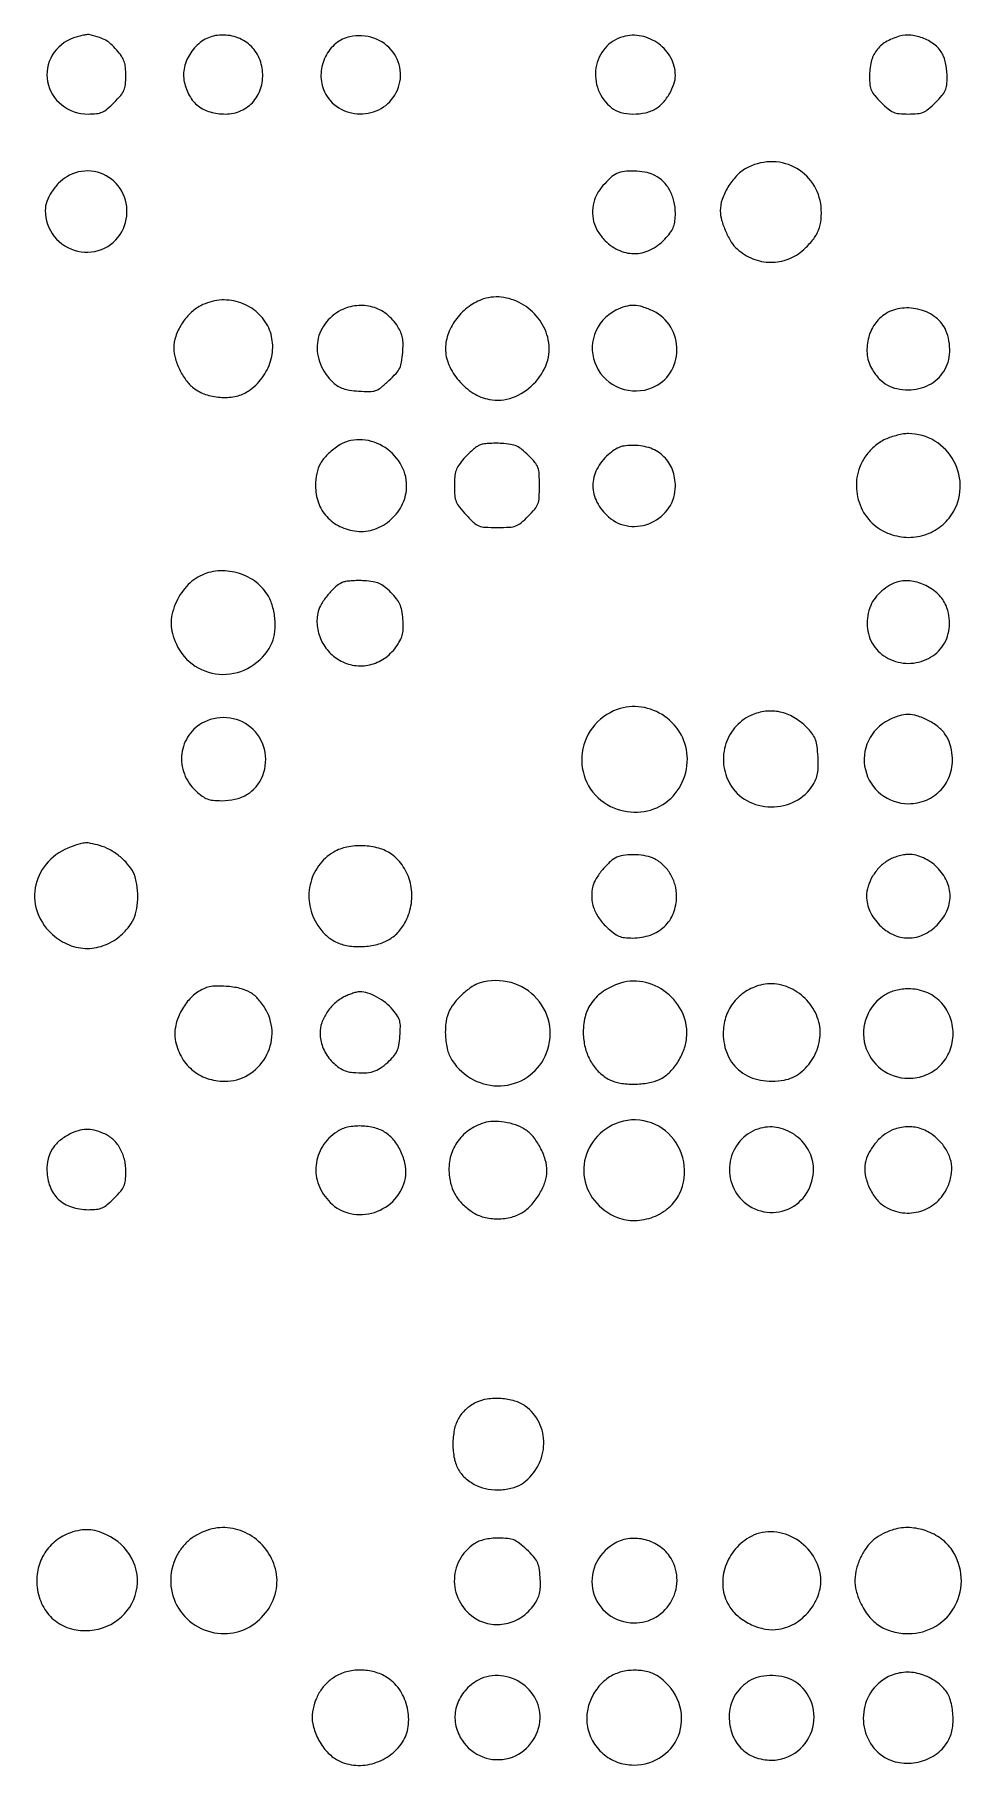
# Model space of a CAD drawing. Extents: x 235 to 2115, y 206 to 2450.
# Drawn here: x 882 to 1193, y 1861 to 2441 of the extents above; entities that cross this region are included whole.
import ezdxf

# ---------------------------------------------------------------- set-up
doc = ezdxf.new("R2010")
doc.units = 0

msp = doc.modelspace()

# ---------------------------------------------------------------- linework, layer by layer
for points in [[(895.5, 2439.485417, 0.173779), (888.370133, 2433.683301, 0.184883), (886.780058, 2424.842499, 0.180948), (891.504961, 2417.0612, 0.16833), (900.340153, 2414, 0.025911), (903.192409, 2414.147909, 0.078364), (905.066628, 2414.646552, 0.072422), (906.776881, 2415.721251, 0.019946), (909.117647, 2417.882353, 0.019935), (911.300639, 2420.246722, 0.074387), (912.368093, 2421.960104, 0.078524), (912.857781, 2423.862471, 0.023808), (913, 2426.847557, 0.023713), (912.866464, 2429.661589, 0.062151), (912.42791, 2431.632198, 0.065607), (911.534768, 2433.372554, 0.028848), (909.938412, 2435.417363, 0.025737), (907.969677, 2437.439587, 0.057064), (906.237819, 2438.711172, 0.051704), (904.157951, 2439.630055, 0.017951), (901, 2440.527199, 0.087533), (900.170278, 2440.582273, 0.019716), (898.765625, 2440.373184, 0.019857), (897.1414, 2439.998181, 0.01809)], [(943, 2440.247811, 0.11259), (938.451697, 2438.356561, 0.089994), (934.735206, 2434.546692, 0.090072), (932.596606, 2429.677272, 0.113071), (932.552448, 2424.761205, 0.072213), (934.310835, 2420.095023, 0.101001), (937.193829, 2416.712743, 0.099084), (941.217432, 2414.6887, 0.06724), (946.315481, 2414, 0.105694), (951.586866, 2415.126893, 0.112807), (955.79535, 2418.298891, 0.10937), (958.295914, 2423.074203, 0.094467), (958.727193, 2428.727979, 0.101332), (957.046228, 2433.900487, 0.105998), (953.485676, 2437.900036, 0.104667), (948.557707, 2440.12215, 0.096516)], [(988.014389, 2439.89266, 0.12262), (983.298132, 2437.60141, 0.102932), (979.840051, 2433.231109, 0.099812), (978.342784, 2427.72022, 0.107916), (979.166163, 2422.22295, 0.148614), (983.513752, 2416.606575, 0.134949), (990.422671, 2414.09473, 0.133473), (997.703609, 2415.456871, 0.144219), (1003.040484, 2420.298549, 0.148679), (1004.958095, 2427.735503, 0.154043), (1002.368507, 2434.862302, 0.147902), (996.042608, 2439.406281, 0.135178)], [(1079.462438, 2439.896458, 0.148587), (1073.474971, 2436.093264, 0.138287), (1070.407666, 2429.493383, 0.133288), (1071.188409, 2422.070347, 0.134419), (1075.614879, 2416.088296, 0.102834), (1078.699154, 2414.554163, 0.060846), (1082.787884, 2413.998473, 0.059285), (1087.029507, 2414.445029, 0.081245), (1090.580035, 2415.885678, 0.077732), (1092.902108, 2417.852459, 0.046653), (1095.005162, 2420.800412, 0.046906), (1096.507008, 2424.052094, 0.084937), (1097, 2426.933248, 0.124529), (1095.522985, 2432.771713, 0.110117), (1091.401642, 2437.519212, 0.108802), (1085.607899, 2440.10502, 0.119035)], [(1171.941601, 2440.02712, 0.060386), (1167.379387, 2438.063802, 0.103462), (1164.313272, 2435.30214, 0.101596), (1162.57671, 2431.50468, 0.056662), (1162, 2426.432013, 0.028814), (1162.155323, 2423.738942, 0.077915), (1162.665909, 2421.899343, 0.069911), (1163.750114, 2420.192275, 0.019992), (1165.882353, 2417.882353, 0.019941), (1168.264804, 2415.682722, 0.075918), (1169.981041, 2414.620787, 0.078536), (1171.905996, 2414.137859, 0.022267), (1175, 2414, 0.022267), (1178.094004, 2414.137859, 0.078536), (1180.018959, 2414.620787, 0.075918), (1181.735196, 2415.682722, 0.019941), (1184.117647, 2417.882353, 0.019992), (1186.249886, 2420.192275, 0.069911), (1187.334091, 2421.899343, 0.077915), (1187.844677, 2423.738942, 0.028814), (1188, 2426.432013, 0.027722), (1187.88892, 2428.433918, 0.021535), (1187.554403, 2430.589989, 0.021988), (1187.065779, 2432.578426, 0.048118), (1186.483073, 2434.032733, 0.10428), (1184.026183, 2437.039716, 0.071855), (1180.228334, 2439.287786, 0.07125), (1175.912472, 2440.384027, 0.098377)], [(893.24086, 2393.005402, 0.062193), (890.483027, 2390.81262, 0.051215), (888.139624, 2387.869737, 0.053241), (886.538778, 2384.668901, 0.089243), (886.003738, 2381.717881, 0.169962), (889.037382, 2373.01371, 0.168998), (896.844293, 2368.076714, 0.172867), (905.892376, 2369.106177, 0.176469), (912.156255, 2375.620337, 0.154223), (913.098707, 2384.119439, 0.159311), (908.961523, 2391.488661, 0.163389), (901.367031, 2394.874232, 0.162139)], [(1078, 2394.296293, 0.085238), (1075.76784, 2393.021066, 0.037969), (1073.316658, 2390.66783, 0.037772), (1071.186232, 2387.89068, 0.065114), (1069.924052, 2385.269875, 0.068516), (1069.251329, 2381.613602, 0.075664), (1069.631288, 2378.039192, 0.073293), (1071.077816, 2374.648747, 0.05902), (1073.533333, 2371.533333, 0.09519), (1078.396966, 2368.237343, 0.114946), (1083.814822, 2367.268841, 0.11236), (1089.196616, 2368.791815, 0.087902), (1093.950015, 2372.595852, 0.028875), (1095.505883, 2374.589018, 0.062314), (1096.404118, 2376.311843, 0.061623), (1096.855871, 2378.215123, 0.027693), (1096.996262, 2380.784796, 0.05815), (1096.524759, 2384.797677, 0.06655), (1095.143068, 2388.402329, 0.070409), (1092.948618, 2391.352626, 0.078519), (1090.093882, 2393.451451, 0.067578), (1087.506544, 2394.373385, 0.034415), (1084.081104, 2394.851025, 0.034427), (1080.637527, 2394.85418, 0.070383)], [(1120.575022, 2395.73355, 0.076593), (1117.403331, 2393.219494, 0.050966), (1114.605824, 2389.50745, 0.051503), (1112.653155, 2385.371133, 0.086527), (1112.021962, 2381.592716, 0.068564), (1112.474697, 2378.470808, 0.033233), (1113.850698, 2374.670239, 0.033205), (1115.701951, 2371.116037, 0.074658), (1117.645368, 2368.788138, 0.086715), (1122.937375, 2365.520716, 0.093011), (1128.894579, 2364.346288, 0.094341), (1134.803465, 2365.415218, 0.092165), (1139.961018, 2368.583747, 0.041606), (1143.040619, 2371.87018, 0.071511), (1144.924391, 2375.107668, 0.073556), (1145.78831, 2378.678921, 0.046608), (1145.77696, 2382.969423, 0.125715), (1142.968234, 2390.762761, 0.127168), (1136.775149, 2396.214173, 0.125908), (1128.663619, 2398.01373, 0.121893)], [(938.052739, 2349.77658, 0.071217), (934.574377, 2347.219444, 0.056988), (931.644052, 2343.601818, 0.058301), (929.669638, 2339.51962, 0.085489), (929.021962, 2335.592716, 0.071339), (929.567919, 2331.969012, 0.046236), (931.160018, 2328.033049, 0.046305), (933.443311, 2324.465537, 0.072664), (936.068075, 2321.951526, 0.081442), (940.20089, 2319.923191, 0.062824), (945.158343, 2319.081174, 0.064195), (950.048075, 2319.500041, 0.096096), (953.976203, 2321.185296, 0.083331), (958.618699, 2325.625735, 0.087901), (961.453082, 2331.261169, 0.09167), (962.109237, 2337.322589, 0.100904), (960.501051, 2342.997967, 0.102704), (956.476068, 2347.955608, 0.098039), (950.746672, 2351.002133, 0.097323), (944.252078, 2351.648674, 0.099559)], [(985.019933, 2348.248446, 0.119884), (979.605203, 2343.648582, 0.130945), (977.130255, 2337.220929, 0.126052), (978.142621, 2330.221503, 0.106641), (982.418682, 2324.062819, 0.051031), (983.993585, 2322.866954, 0.055774), (985.733207, 2322.05638, 0.044368), (987.922868, 2321.52998, 0.018762), (990.930054, 2321.198678, 0.015529), (994.644595, 2321.045728, 0.086401), (996.606512, 2321.366926, 0.087872), (998.329318, 2322.330469, 0.016351), (1001.070737, 2324.724903, 0.019684), (1003.457555, 2327.133792, 0.070478), (1004.679495, 2328.917176, 0.073745), (1005.329483, 2330.927165, 0.022883), (1005.710048, 2334.089043, 0.019874), (1005.807328, 2336.92544, 0.045549), (1005.601504, 2339.051818, 0.05372), (1005.045764, 2340.881581, 0.039646), (1004.064808, 2342.75914, 0.085942), (1000.336324, 2346.90728, 0.096937), (995.574221, 2349.34964, 0.09784), (990.279315, 2349.803811, 0.089258)], [(1032.791359, 2352.055347, 0.08131), (1027.892509, 2349.568224, 0.070832), (1023.772775, 2345.545571, 0.072096), (1020.999308, 2340.609877, 0.09044), (1020.021962, 2335.46189, 0.105132), (1021.141999, 2330.000174, 0.07484), (1024.476848, 2324.694721, 0.073706), (1029.28944, 2320.532269, 0.095411), (1034.708214, 2318.394961, 0.135249), (1042.46761, 2319.043763, 0.109938), (1049.512063, 2323.571807, 0.110531), (1053.944541, 2330.636247, 0.137963), (1054.453203, 2338.333679, 0.102905), (1051.558463, 2344.934273, 0.097244), (1046.223879, 2349.989639, 0.100503), (1039.535497, 2352.540196, 0.118426)], [(1077.019933, 2348.248446, 0.195106), (1069.937727, 2340.171084, 0.19762), (1070.533234, 2329.497495, 0.193809), (1078.507363, 2322.187416, 0.190995), (1089.383462, 2322.386861, 0.152481), (1095.273718, 2327.33217, 0.141007), (1097.53245, 2334.912743, 0.138523), (1095.42894, 2342.637117, 0.145716), (1089.624167, 2347.939892, 0.034189), (1086.026327, 2349.387311, 0.072543), (1083.073114, 2349.892144, 0.077915), (1080.235524, 2349.518159, 0.044785)], [(1167.419965, 2347.114322, 0.108184), (1163.733145, 2343.588194, 0.090025), (1161.553721, 2338.608889, 0.089666), (1161.258504, 2333.162897, 0.106108), (1162.955997, 2328.304334, 0.05436), (1165.271027, 2325.297706, 0.074904), (1167.967159, 2323.220347, 0.07433), (1171.17227, 2322.019145, 0.052596), (1175, 2321.615385, 0.117579), (1181.871412, 2323.253903, 0.135697), (1186.840681, 2327.772304, 0.132138), (1188.864346, 2334.305375, 0.108779), (1187.560176, 2341.510222, 0.129633), (1184.289478, 2345.780559, 0.097299), (1178.976223, 2348.448674, 0.094101), (1172.884104, 2348.960024, 0.111378)], [(983.989831, 2302.75, 0.040755), (980.451837, 2299.89453, 0.074083), (978.171447, 2296.970721, 0.078248), (976.918254, 2293.624225, 0.050577), (976.5, 2289.5, 0.084946), (977.471733, 2283.821567, 0.099528), (980.264571, 2279.13452, 0.098773), (984.671771, 2275.866055, 0.082428), (990.287849, 2274.271023, 0.113522), (996.363884, 2274.965696, 0.100104), (1001.844846, 2278.247085, 0.099245), (1005.654878, 2283.429435, 0.109463), (1007, 2289.5, 0.1396), (1004.841908, 2297.078911, 0.12401), (998.93817, 2302.794655, 0.128102), (991.193634, 2304.918378, 0.153798)], [(1031.445327, 2303.095537, 0.058805), (1030.443136, 2302.515274, 0.01729), (1029.055587, 2301.400355, 0.017104), (1027.569492, 2300.027904, 0.017601), (1026.195327, 2298.569684, 0.026875), (1024.475849, 2296.384974, 0.069323), (1023.560442, 2294.603359, 0.063893), (1023.126722, 2292.554359, 0.020248), (1023, 2289.426481, 0.020899), (1023.136896, 2286.152786, 0.075306), (1023.619714, 2284.126481, 0.072917), (1024.68921, 2282.300382, 0.018813), (1026.928237, 2279.711277, 0.017914), (1029.506704, 2277.138291, 0.09189), (1031.206051, 2276.060427, 0.082693), (1033.258803, 2275.607916, 0.012991), (1037.41157, 2275.5, 0.013177), (1041.458698, 2275.606677, 0.074438), (1043.568902, 2276.037308, 0.087352), (1045.305381, 2277.041188, 0.021745), (1047.733333, 2279.266667, 0.021685), (1049.953123, 2281.687825, 0.086713), (1050.958763, 2283.4213, 0.074718), (1051.391758, 2285.519275, 0.013593), (1051.5, 2289.5, 0.013508), (1051.392898, 2293.463652, 0.073586), (1050.965583, 2295.561588, 0.086847), (1049.976774, 2297.284179, 0.022763), (1047.821539, 2299.645128, 0.024494), (1045.627242, 2301.634357, 0.067226), (1043.852116, 2302.730504, 0.066187), (1041.833759, 2303.325692, 0.0232), (1038.821539, 2303.652852, 0.016997), (1036.633505, 2303.713703, 0.017308), (1034.459642, 2303.624961, 0.017357), (1032.580594, 2303.417194, 0.065725)], [(1074.547151, 2299.907255, 0.093194), (1070.712414, 2295.010996, 0.120806), (1069.371886, 2289.487979, 0.120472), (1070.73717, 2283.95983, 0.092349), (1074.595852, 2279.049985, 0.149606), (1081.405955, 2275.979943, 0.139812), (1088.971947, 2277.133539, 0.139197), (1094.814583, 2282.112391, 0.147927), (1096.996262, 2289.29966, 0.088966), (1096.009869, 2294.830746, 0.109802), (1093.178639, 2299.22197, 0.108962), (1088.734056, 2302.022925, 0.08653), (1083.130426, 2303, 0.024003), (1080.324654, 2302.86523, 0.062543), (1078.356496, 2302.423217, 0.065464), (1076.611036, 2301.522079, 0.02831)], [(1167.31614, 2305.056542, 0.040159), (1165.402372, 2303.994927, 0.032248), (1163.528842, 2302.567072, 0.031809), (1161.826284, 2300.885208, 0.035843), (1160.423283, 2299.063437, 0.109148), (1157.797297, 2292.235787, 0.104766), (1158.235075, 2284.828899, 0.105962), (1161.624695, 2278.301205, 0.114124), (1167.31614, 2273.943458, 0.082575), (1173.52581, 2272.28217, 0.090149), (1179.742323, 2272.800443, 0.091818), (1185.289261, 2275.453364, 0.089478), (1189.576717, 2279.936563, 0.13831), (1192.372072, 2288.671295, 0.133176), (1190.253525, 2297.721712, 0.132964), (1183.848844, 2304.47225, 0.137687), (1175, 2306.956076, 0.040829), (1173.360807, 2306.822001, 0.019785), (1171.299116, 2306.398088, 0.019474), (1169.174042, 2305.784031, 0.026493)], [(938.5, 2259.588356, 0.054566), (935.753349, 2257.989158, 0.048865), (933.304052, 2255.779841, 0.046323), (931.217246, 2253.015513, 0.039589), (929.547728, 2249.768471, 0.041954), (928.431208, 2246.305818, 0.063629), (928.112692, 2243.162129, 0.062158), (928.593551, 2239.986251, 0.037993), (929.896331, 2236.421401, 0.142938), (936.18826, 2229.105258, 0.142548), (945.434532, 2226.311977, 0.140359), (954.84471, 2228.903202, 0.13734), (961.551083, 2236.098784, 0.08156), (962.719589, 2239.69103, 0.050753), (962.942902, 2244.125891, 0.049732), (962.258434, 2248.639763, 0.06646), (960.713167, 2252.479618, 0.10011), (956.695061, 2257.108526, 0.086877), (950.99589, 2260.097663, 0.086197), (944.578338, 2260.987356, 0.096301)], [(985.418438, 2257.085591, 0.085808), (983.197806, 2255.63741, 0.032619), (980.650874, 2252.938852, 0.032754), (978.460826, 2249.908487, 0.078765), (977.377675, 2247.368642, 0.088943), (977.04888, 2242.57514, 0.081344), (978.376214, 2237.80265, 0.080806), (981.168081, 2233.676427, 0.085993), (985.071085, 2230.751554, 0.091211), (990.126996, 2229.244857, 0.095455), (995.303189, 2229.673516, 0.093409), (1000.037515, 2232.014634, 0.083246), (1003.819139, 2236, 0.032898), (1005.009993, 2238.045141, 0.061564), (1005.644982, 2239.848556, 0.05395), (1005.867706, 2241.906992, 0.020029), (1005.750867, 2244.821539, 0.023666), (1005.37139, 2247.783003, 0.06227), (1004.741755, 2249.824605, 0.064181), (1003.641188, 2251.612788, 0.02638), (1001.733333, 2253.733333, 0.025639), (999.594165, 2255.663689, 0.06723), (997.833225, 2256.73996, 0.065205), (995.818115, 2257.328422, 0.02303), (992.821539, 2257.652852, 0.017177), (990.631528, 2257.712969, 0.017394), (988.451743, 2257.622039, 0.017469), (986.564967, 2257.410959, 0.065177)], [(1171.5, 2257.297418, 0.067553), (1168.814124, 2256.179576, 0.046483), (1166.131052, 2254.255232, 0.046548), (1163.854526, 2251.872847, 0.068575), (1162.386861, 2249.383462, 0.114766), (1161.21891, 2242.465336, 0.129617), (1163.327821, 2236.081856, 0.131076), (1168.28433, 2231.617077, 0.118699), (1175, 2230, 0.118699), (1181.71567, 2231.617077, 0.131076), (1186.672179, 2236.081856, 0.129617), (1188.78109, 2242.465336, 0.114766), (1187.613139, 2249.383462, 0.102645), (1185.027257, 2253.160381, 0.077487), (1180.898591, 2256.053406, 0.077418), (1176.081234, 2257.554231, 0.102096)], [(1077.5, 2214.54308, 0.144611), (1069.237108, 2208.42797, 0.145889), (1065.658785, 2198.825818, 0.148378), (1067.945379, 2188.954431, 0.150554), (1075.322704, 2182.085828, 0.120238), (1084.292486, 2180.159797, 0.132578), (1092.782822, 2182.706677, 0.13326), (1098.808671, 2189.164803, 0.122057), (1101, 2198.007719, 0.124394), (1098.990541, 2205.959759, 0.11617), (1093.411294, 2212.240311, 0.116461), (1085.628144, 2215.360581, 0.125475)], [(939.163886, 2210.310621, 0.126638), (934.127159, 2205.983533, 0.123423), (931.744814, 2199.720873, 0.120479), (932.573851, 2192.953945, 0.11706), (936.432458, 2187.25, 0.026628), (938.538358, 2185.512885, 0.069713), (940.257551, 2184.579737, 0.066743), (942.211014, 2184.133061, 0.02288), (945.117281, 2184, 0.054948), (949.507407, 2184.483914, 0.072601), (953.262217, 2185.916635, 0.077994), (956.249944, 2188.260126, 0.076881), (958.393538, 2191.416892, 0.15275), (959.619614, 2200.12301, 0.159062), (955.628537, 2207.813009, 0.158817), (947.863512, 2211.675507, 0.152261)], [(1123.000513, 2212.876547, 0.11128), (1117.406115, 2209.040334, 0.107214), (1113.905929, 2203.127044, 0.105719), (1113.142189, 2196.2239, 0.105411), (1115.26645, 2189.604101, 0.137926), (1120.959678, 2184.015632, 0.122843), (1128.996465, 2181.898925, 0.122076), (1137.125293, 2183.801228, 0.135205), (1143.06343, 2189.24086, 0.04189), (1144.064075, 2191.178636, 0.054121), (1144.626204, 2193.098713, 0.042574), (1144.84015, 2195.428567, 0.015667), (1144.758002, 2198.732652, 0.016272), (1144.450589, 2202.188145, 0.054752), (1143.932362, 2204.394817, 0.068515), (1143.017862, 2206.164878, 0.036636), (1141.453712, 2208.071929, 0.060583), (1137.227303, 2211.557347, 0.078631), (1132.632194, 2213.563552, 0.082745), (1127.831559, 2213.994837, 0.076126)], [(1168.423711, 2210.980654, 0.169149), (1161.617888, 2204.046095, 0.169533), (1160.60009, 2194.39134, 0.16934), (1165.812745, 2186.192933, 0.168817), (1175, 2183, 0.09934), (1181.090514, 2184.222126, 0.10896), (1186.011119, 2187.684167, 0.108723), (1189.026351, 2192.901715, 0.09854), (1189.716784, 2199.09791, 0.054825), (1188.94681, 2202.995983, 0.076141), (1187.379923, 2206.186203, 0.074821), (1184.905687, 2208.80042, 0.05092), (1181.434276, 2210.985467, 0.037453), (1177.881082, 2212.425976, 0.077822), (1174.933767, 2212.886388, 0.077719), (1171.984277, 2212.42402, 0.037272)], [(894.624765, 2168.530892, 0.118726), (887.019902, 2163.561964, 0.132014), (882.876589, 2155.853334, 0.13452), (883.194048, 2147.220183, 0.125402), (887.850659, 2139.68759, 0.084682), (893.250072, 2136.004394, 0.096467), (899.325313, 2134.534762, 0.097652), (905.448847, 2135.458239, 0.089019), (910.990448, 2138.645416, 0.046903), (913.755947, 2141.454655, 0.065333), (915.607966, 2144.452897, 0.063737), (916.65304, 2147.885355, 0.042087), (917, 2152, 0.024859), (916.892543, 2154.159969, 0.020788), (916.569926, 2156.433067, 0.021292), (916.098968, 2158.489487, 0.052432), (915.535917, 2159.930544, 0.061508), (913.586256, 2162.779674, 0.043678), (910.778464, 2165.451141, 0.043359), (907.519484, 2167.617012, 0.057312), (904.218945, 2168.955994, 0.013131), (901.206022, 2169.708139, 0.065759), (899.476646, 2169.859062, 0.063099), (897.735704, 2169.559663, 0.011518)], [(982.575022, 2166.790536, 0.105961), (977.493115, 2162.15597, 0.102261), (974.676463, 2155.788215, 0.100646), (974.591687, 2148.739543, 0.099328), (977.261608, 2142.180871, 0.064149), (980.193507, 2138.788564, 0.077841), (983.718004, 2136.506627, 0.073384), (987.942447, 2135.32516, 0.049643), (992.949386, 2135.189958, 0.051848), (997.746762, 2136.042192, 0.074586), (1001.66454, 2137.830967, 0.078238), (1004.752358, 2140.613079, 0.063831), (1007.094566, 2144.401069, 0.082736), (1008.674405, 2150.311277, 0.082951), (1008.250434, 2156.408846, 0.085247), (1005.896519, 2161.899268, 0.094507), (1001.909071, 2166.064747, 0.0874), (997.696468, 2168.070743, 0.0582), (992.399479, 2168.891856, 0.057927), (987.023765, 2168.470604, 0.083778)], [(1077.418438, 2165.031147, 0.090199), (1075.214348, 2163.635973, 0.03314), (1072.665754, 2160.956142, 0.033359), (1070.468984, 2157.926396, 0.078851), (1069.377675, 2155.368642, 0.069501), (1068.986758, 2151.73344, 0.072816), (1069.620542, 2148.190829, 0.069255), (1071.286146, 2144.834889, 0.054576), (1073.927141, 2141.75, 0.020609), (1076.288751, 2139.709796, 0.067144), (1078.060827, 2138.65427, 0.073288), (1079.963455, 2138.154626, 0.027826), (1082.711277, 2138.003738, 0.082836), (1088.64202, 2138.997849, 0.10751), (1093.341063, 2141.850288, 0.11087), (1096.333763, 2146.318125, 0.092601), (1097.384615, 2151.94353, 0.064759), (1096.879625, 2155.826198, 0.068647), (1095.399731, 2159.368349, 0.069786), (1093.042803, 2162.330033, 0.070622), (1089.970822, 2164.515089, 0.070226), (1087.260297, 2165.464849, 0.038949), (1083.774158, 2165.881486, 0.038884), (1080.249857, 2165.752297, 0.067614)], [(1168.24086, 2164.005402, 0.063194), (1165.366701, 2161.710759, 0.057204), (1163.045093, 2158.697978, 0.058855), (1161.523307, 2155.332752, 0.07693), (1161.007476, 2152, 0.11014), (1162.13305, 2146.952239, 0.086869), (1165.358232, 2142.358232, 0.086869), (1169.952239, 2139.13305, 0.11014), (1175, 2138.007476, 0.11014), (1180.047761, 2139.13305, 0.086869), (1184.641768, 2142.358232, 0.086869), (1187.86695, 2146.952239, 0.11014), (1188.992524, 2152, 0.11014), (1187.86695, 2157.047761, 0.086869), (1184.641768, 2161.641768, 0.086869), (1180.047761, 2164.86695, 0.11014), (1175, 2165.992524, 0.045291), (1173.423437, 2165.849422, 0.026229), (1171.570753, 2165.408807, 0.026046), (1169.743955, 2164.766677, 0.039378)], [(937, 2119.836159, 0.075527), (933.676165, 2116.801813, 0.059099), (931.069601, 2112.663327, 0.060602), (929.562269, 2108.159367, 0.092579), (929.491342, 2104.051246, 0.083382), (931.460533, 2098.371718, 0.092283), (935.1302, 2093.872289, 0.092373), (940.169837, 2090.997777, 0.083728), (946.086515, 2090, 0.134626), (953.917167, 2092.147342, 0.128139), (959.731838, 2098.017828, 0.127999), (961.946402, 2105.984882, 0.134185), (959.932317, 2113.863845, 0.048565), (957.430875, 2117.411801, 0.081418), (954.6406, 2119.748538, 0.077751), (951.156163, 2121.138249, 0.040739), (946.524231, 2121.804587, 0.016204), (943.201301, 2121.901107, 0.050152), (940.971306, 2121.669278, 0.061576), (939.091123, 2121.031976, 0.034847)], [(1031.604322, 2122.96157, 0.073291), (1028.931092, 2121.712565, 0.037202), (1025.986552, 2119.437761, 0.036572), (1023.304593, 2116.647102, 0.052799), (1021.410724, 2113.79966, 0.085655), (1020.205873, 2110.045231, 0.047719), (1019.992672, 2105.232829, 0.047787), (1020.694044, 2100.482653, 0.087951), (1022.273797, 2096.92168, 0.124526), (1029.434484, 2090.513118, 0.133129), (1038.599128, 2088.4873, 0.136943), (1047.339174, 2091.377306, 0.134857), (1053.380543, 2098.389507, 0.146933), (1054.910691, 2108.426334, 0.147215), (1050.655223, 2117.636564, 0.144831), (1041.954109, 2123.067351, 0.1412)], [(1077.655189, 2122.586578, 0.067965), (1072.354012, 2119.768414, 0.092936), (1068.633064, 2115.862262, 0.093314), (1066.589544, 2110.886497, 0.069062), (1066.198145, 2104.937434, 0.055826), (1067.04915, 2100.358217, 0.063153), (1068.876716, 2096.281346, 0.065973), (1071.579167, 2092.934766, 0.070737), (1075.002033, 2090.498949, 0.082747), (1078.462175, 2089.382429, 0.039131), (1083.15479, 2089.059099, 0.038969), (1087.932166, 2089.477357, 0.069572), (1091.688109, 2090.656287, 0.080796), (1094.862655, 2092.848246, 0.055838), (1097.659565, 2096.211724, 0.054149), (1099.726789, 2100.241984, 0.06346), (1100.743112, 2104.413256, 0.134051), (1099.442102, 2112.77943, 0.121382), (1094.049784, 2119.693495, 0.121579), (1086.070556, 2123.303569, 0.134757)], [(1124.791359, 2122.042804, 0.07578), (1119.936006, 2119.669902, 0.082968), (1116.179342, 2116.016884, 0.082977), (1113.814588, 2111.341343, 0.075815), (1113, 2106, 0.104863), (1114.541029, 2098.732953, 0.12584), (1118.860278, 2093.261875, 0.120091), (1125.454307, 2090.371492, 0.090123), (1133.407754, 2090.416717, 0.119705), (1138.7693, 2092.835011, 0.092778), (1143.02432, 2097.649673, 0.091148), (1145.303687, 2103.761791, 0.109988), (1145.035153, 2109.869453, 0.097), (1142.09995, 2115.847371, 0.095179), (1137.110219, 2120.323456, 0.098663), (1130.980501, 2122.524319, 0.113314)], [(986.019933, 2118.248446, 0.070189), (982.896855, 2116.085468, 0.060466), (980.310219, 2113.040154, 0.062066), (978.586568, 2109.555741, 0.08431), (978.003738, 2106.102117, 0.093864), (978.874067, 2101.532786, 0.080607), (981.377757, 2097.320376, 0.083806), (984.974895, 2094.25069, 0.116169), (989, 2092.970548, 0.02422), (992.981931, 2092.85826, 0.065217), (995.776056, 2093.281942, 0.075008), (998.13652, 2094.365849, 0.040425), (1000.66875, 2096.335242, 0.026983), (1002.646963, 2098.354933, 0.071528), (1003.749031, 2100.043456, 0.066878), (1004.370916, 2102.04047, 0.021402), (1004.760994, 2105.131439, 0.017252), (1004.9145, 2108.311202, 0.068973), (1004.67394, 2110.24142, 0.080644), (1003.937668, 2111.878444, 0.028986), (1002.403621, 2113.932171, 0.050778), (1000.000232, 2116.261826, 0.042276), (997.030099, 2118.224145, 0.044032), (993.961805, 2119.562614, 0.081229), (991.282119, 2119.998446, 0.062038), (990.366701, 2119.883616, 0.01809), (989.001228, 2119.483742, 0.017879), (987.483056, 2118.917821, 0.018256)], [(1167.24086, 2119.005402, 0.1633), (1161.047597, 2111.645443, 0.162953), (1160.540337, 2102.032326, 0.163558), (1165.920068, 2094.076837, 0.164448), (1175, 2091.007476, 0.094491), (1180.853014, 2092.123554, 0.102495), (1185.695823, 2095.304177, 0.102495), (1188.876446, 2100.146986, 0.094491), (1189.992524, 2106, 0.094491), (1188.876446, 2111.853014, 0.102495), (1185.695823, 2116.695823, 0.102495), (1180.853014, 2119.876446, 0.094491), (1175, 2120.992524, 0.032855), (1172.935654, 2120.85673, 0.029844), (1170.838115, 2120.451065, 0.030771), (1168.88099, 2119.819316, 0.043469)], [(1032.913572, 2076.088032, 0.077839), (1027.702696, 2073.473524, 0.0898), (1023.832519, 2069.492436, 0.090798), (1021.632788, 2064.445843, 0.081617), (1021.25008, 2058.749169, 0.049906), (1022.00341, 2054.945471, 0.064886), (1023.46602, 2051.712417, 0.062535), (1025.757493, 2048.874929, 0.042267), (1028.989831, 2046.25, 0.086717), (1032.843638, 2044.507779, 0.063412), (1037.512422, 2043.921481, 0.063229), (1042.194236, 2044.524141, 0.084874), (1046.086889, 2046.279571, 0.065556), (1049.055193, 2048.903628, 0.047945), (1051.614516, 2052.487543, 0.048891), (1053.385661, 2056.384199, 0.081208), (1053.98355, 2059.934276, 0.074541), (1053.432929, 2063.731111, 0.047822), (1051.743457, 2067.860026, 0.048289), (1049.338354, 2071.527229, 0.085268), (1046.632872, 2073.917881, 0.057429), (1043.481391, 2075.39708, 0.041831), (1039.718785, 2076.319831, 0.042669), (1035.979127, 2076.588038, 0.074132)], [(1074.695983, 2074.686944, 0.13578), (1068.16196, 2067.764409, 0.146659), (1066.363999, 2058.679665, 0.145721), (1069.859187, 2050.060783, 0.133617), (1077.607535, 2044.405782, 0.097342), (1083.469999, 2043.395009, 0.085437), (1089.57476, 2044.593134, 0.086695), (1094.852291, 2047.736696, 0.10477), (1098.343713, 2052.311891, 0.156536), (1099.778019, 2063.072322, 0.160099), (1094.658112, 2072.544377, 0.164133), (1085.036598, 2076.984827, 0.164298)], [(894.071085, 2072.248446, 0.057115), (890.70699, 2070.017118, 0.079611), (888.350622, 2067.287551, 0.080946), (886.9906, 2063.995099, 0.061271), (886.56929, 2060.101857, 0.087121), (887.596065, 2054.716387, 0.112809), (890.372721, 2050.541135, 0.110103), (894.747223, 2047.919293, 0.079986), (900.367647, 2047.006589, 0.026187), (903.202635, 2047.151323, 0.078561), (905.070947, 2047.648676, 0.07233), (906.778931, 2048.722782, 0.019905), (909.117647, 2050.882353, 0.019924), (911.276433, 2053.220403, 0.072242), (912.351274, 2054.929186, 0.078459), (912.84978, 2056.798258, 0.02621), (912.996262, 2059.632353, 0.058582), (912.488318, 2063.924411, 0.072642), (910.998393, 2067.65627, 0.078309), (908.619281, 2070.591203, 0.084585), (905.510222, 2072.560176, 0.037185), (902.346933, 2073.613527, 0.068696), (899.658605, 2073.910256, 0.070356), (897.033719, 2073.465821, 0.040858)], [(983.694934, 2073.1373, 0.105855), (978.834556, 2068.194113, 0.118079), (976.665903, 2061.882484, 0.117408), (977.586764, 2055.245016, 0.103819), (981.410728, 2049.389272, 0.145138), (988.228983, 2045.68977, 0.131803), (996.245574, 2046.116848, 0.1299), (1003.057078, 2050.518177, 0.139221), (1006.584956, 2057.601164, 0.088353), (1006.621589, 2061.584157, 0.059871), (1005.335431, 2065.947433, 0.059487), (1003.037337, 2069.91422, 0.083665), (1000.078512, 2072.726074, 0.085002), (996.388693, 2074.388901, 0.057239), (991.802476, 2075.032614, 0.057855), (987.256769, 2074.620159, 0.094493)], [(1125.5, 2074.297418, 0.135913), (1119.197179, 2070.607394, 0.130018), (1115.55993, 2064.141072, 0.128872), (1115.578854, 2056.675833, 0.132399), (1119.266667, 2050.266667, 0.14741), (1126.606128, 2046.32652, 0.154277), (1134.754655, 2047.19487, 0.152318), (1140.996492, 2052.610221, 0.143213), (1143.244899, 2060.754111, 0.120199), (1141.685368, 2066.752327, 0.106719), (1137.493037, 2071.666944, 0.107078), (1131.659709, 2074.402953, 0.121774)], [(1169.450423, 2073.593404, 0.069514), (1166.484879, 2071.776858, 0.05124), (1163.773053, 2069.035617, 0.051425), (1161.685903, 2065.813899, 0.071785), (1160.578945, 2062.569119, 0.091756), (1160.569467, 2058.693444, 0.061518), (1161.897101, 2054.453207, 0.061239), (1164.227095, 2050.641275, 0.088309), (1167.181971, 2048.03041, 0.106084), (1173.008676, 2045.994631, 0.106798), (1179.142615, 2046.536043, 0.107069), (1184.494004, 2049.558618, 0.107119), (1188.113783, 2054.524321, 0.05816), (1189.345813, 2058.503139, 0.079059), (1189.444519, 2062.254504, 0.08025), (1188.377427, 2065.809097, 0.062006), (1186.171993, 2069.207445, 0.06957), (1182.533771, 2072.478938, 0.084435), (1178.360635, 2074.367558, 0.087172), (1173.907045, 2074.736314, 0.080045)], [(1030.218183, 1982.393616, 0.064045), (1026.740197, 1980.015953, 0.084237), (1024.341523, 1977.02011, 0.078617), (1022.958862, 1973.234165, 0.048349), (1022.5, 1968.5, 0.049388), (1022.978597, 1963.666517, 0.082322), (1024.42223, 1959.850449, 0.087609), (1026.941311, 1956.863985, 0.063147), (1030.621052, 1954.509581, 0.075365), (1034.34435, 1953.38787, 0.05202), (1038.751286, 1953.219317, 0.052966), (1042.980431, 1953.952031, 0.092478), (1046.154632, 1955.531872, 0.111179), (1051.063348, 1961.323178, 0.115432), (1052.930288, 1968.580055, 0.119507), (1051.364918, 1975.716507, 0.125199), (1046.718348, 1981.200554, 0.084877), (1043.18348, 1982.905598, 0.052022), (1038.616791, 1983.718354, 0.051989), (1033.97607, 1983.571173, 0.084236)], [(894.5, 1938.796293, 0.081355), (889.572323, 1936.118463, 0.084794), (885.837745, 1932.040542, 0.08442), (883.657036, 1926.937615, 0.079707), (883.225446, 1921.294959, 0.082989), (884.79637, 1915.099774, 0.10029), (888.246145, 1910.204118, 0.101815), (893.282574, 1907.087719, 0.088021), (899.413485, 1906, 0.163058), (910.421862, 1909.688073, 0.178325), (916.495963, 1919.137179, 0.179402), (914.97145, 1930.223603, 0.16465), (906.54137, 1938.120336, 0.034891), (903.335094, 1939.314824, 0.057761), (900.49293, 1939.807006, 0.0592), (897.66329, 1939.630819, 0.038765)], [(941.036535, 1939.856979, 0.044917), (937.485262, 1938.449037, 0.05267), (934.441576, 1936.487512, 0.053998), (931.935523, 1933.98043, 0.051435), (929.977361, 1930.955623, 0.127385), (928.011469, 1922.09533, 0.13028), (930.622132, 1913.477981, 0.129793), (937.169511, 1907.26263, 0.125972), (946.007719, 1905, 0.118405), (953.58239, 1906.819259, 0.108945), (959.775105, 1911.914301, 0.110073), (963.207637, 1919.092603, 0.123069), (963.068923, 1926.744041, 0.095648), (959.897039, 1933.247985, 0.097678), (954.551303, 1938.047361, 0.100254), (947.90811, 1940.375041, 0.106616)], [(1029.641297, 1935.102114, 0.126104), (1024.660459, 1929.6146, 0.128202), (1022.972564, 1922.44256, 0.127412), (1024.998641, 1915.325281, 0.123745), (1030.24086, 1909.994598, 0.104532), (1035.403015, 1908.173086, 0.097715), (1040.994557, 1908.530872, 0.095144), (1046.151225, 1911.011842, 0.093255), (1050.064808, 1915.24086, 0.039646), (1051.045764, 1917.118419, 0.05372), (1051.601504, 1918.948182, 0.045549), (1051.807328, 1921.07456, 0.019874), (1051.710048, 1923.910957, 0.022638), (1051.333127, 1927.055529, 0.072551), (1050.692047, 1929.060922, 0.070766), (1049.495725, 1930.826368, 0.020829), (1047.193102, 1933.160957, 0.019604), (1044.69138, 1935.317512, 0.071437), (1042.886507, 1936.374052, 0.074586), (1040.897989, 1936.856619, 0.02261), (1037.788723, 1936.993411, 0.023769), (1035.308755, 1936.872357, 0.03296), (1033.112992, 1936.513051, 0.037107), (1031.217253, 1935.921903, 0.051652)], [(1076.24086, 1935.005402, 0.155596), (1070.172723, 1928.010249, 0.166278), (1069.483737, 1918.997517, 0.168735), (1074.447813, 1911.54431, 0.159916), (1083.082388, 1908.569702, 0.140306), (1090.491423, 1910.573804, 0.135195), (1095.844092, 1916.216012, 0.136122), (1097.531327, 1923.770763, 0.142943), (1095.031641, 1930.955564, 0.095605), (1091.256466, 1934.553688, 0.089862), (1086.332311, 1936.58653, 0.090702), (1081.048433, 1936.752322, 0.099826)], [(1120.92168, 1936.726203, 0.08918), (1116.080448, 1932.02352, 0.094925), (1113.310031, 1926.026224, 0.099423), (1113.021786, 1919.662581, 0.108486), (1115.251445, 1913.897883, 0.077853), (1118.316215, 1910.545283, 0.061999), (1122.497314, 1907.976148, 0.062435), (1127.147198, 1906.525331, 0.081827), (1131.589655, 1906.461174, 0.107696), (1137.505667, 1908.711078, 0.089989), (1142.398314, 1913.337848, 0.091928), (1145.277096, 1919.289983, 0.119406), (1145.454952, 1925.325713, 0.11744), (1142.020203, 1932.583152, 0.115495), (1135.664847, 1937.566462, 0.121006), (1128.005893, 1939.072539, 0.137435)], [(1170.036535, 1939.856979, 0.044734), (1166.434249, 1938.430333, 0.057852), (1163.46649, 1936.477154, 0.058492), (1161.049381, 1933.915113, 0.047187), (1159.085828, 1930.677296, 0.04685), (1157.636636, 1926.794352, 0.062752), (1157.119195, 1923.075116, 0.063162), (1157.541474, 1919.362566, 0.048284), (1158.890043, 1915.5, 0.060199), (1161.730192, 1910.895066, 0.080931), (1165.355071, 1907.60921, 0.081609), (1169.810604, 1905.662023, 0.06237), (1175.097218, 1905, 0.136504), (1184.241598, 1907.543897, 0.137577), (1190.72593, 1914.439156, 0.135947), (1192.724741, 1923.770265, 0.132108), (1189.674803, 1932.915219, 0.088426), (1186.012832, 1936.760412, 0.073541), (1181.014579, 1939.404567, 0.072933), (1175.423072, 1940.504089, 0.084257)], [(983.70752, 1890.967321, 0.060157), (980.705075, 1888.835185, 0.059474), (978.283338, 1886.042194, 0.057431), (976.521358, 1882.664189, 0.04971), (975.467197, 1878.805841, 0.095079), (975.556176, 1874.802079, 0.058531), (977.082957, 1870.326229, 0.057269), (979.66612, 1866.206748, 0.077938), (982.897883, 1863.251445, 0.106472), (988.422071, 1861.089485, 0.093226), (994.630463, 1861.244866, 0.090086), (1000.536387, 1863.676833, 0.09106), (1005.184159, 1868.023449, 0.114513), (1007.41984, 1873.178342, 0.089447), (1007.436768, 1879.298406, 0.086947), (1005.291328, 1885.192143, 0.099483), (1001.338586, 1889.690914, 0.079619), (997.408602, 1891.800773, 0.065475), (992.739568, 1892.761987, 0.065195), (987.96032, 1892.484785, 0.07745)], [(1030.304334, 1889.044003, 0.088183), (1026.127322, 1885.354833, 0.099084), (1023.683849, 1880.590675, 0.101315), (1023.292315, 1875.340676, 0.09643), (1024.975627, 1870.257155, 0.154545), (1031.515232, 1864.139186, 0.162101), (1040.248896, 1863.050355, 0.161701), (1047.907689, 1867.415185, 0.153781), (1051.625599, 1875.586575, 0.150271), (1050.316505, 1882.92702, 0.134038), (1045.071923, 1888.656031, 0.132837), (1037.603018, 1890.957422, 0.146617)], [(1075.5, 1890.791849, 0.078254), (1071.810814, 1887.8299, 0.069939), (1069.041768, 1883.769041, 0.070464), (1067.515084, 1879.132953, 0.08175), (1067.448784, 1874.492964, 0.087435), (1069.238663, 1869.150509, 0.090246), (1072.733364, 1864.808588, 0.090446), (1077.52628, 1861.983014, 0.0883), (1083.049211, 1861, 0.154047), (1092.699929, 1864.045598, 0.168672), (1098.430172, 1871.984277, 0.163546), (1098.098652, 1881.964645, 0.144975), (1091.824492, 1890.297687, 0.088786), (1088.298931, 1892.046071, 0.063336), (1083.937138, 1892.735506, 0.061977), (1079.436526, 1892.313318, 0.075889)], [(1121.641297, 1889.102114, 0.055647), (1118.806776, 1886.74329, 0.064342), (1116.718191, 1883.92079, 0.06558), (1115.444039, 1880.708137, 0.061344), (1115.006589, 1877.20034, 0.086599), (1116.018121, 1871.350907, 0.107165), (1118.936559, 1866.670141, 0.108866), (1123.489759, 1863.668207, 0.091758), (1129.178384, 1862.615385, 0.169563), (1137.918994, 1865.667301, 0.164355), (1142.997178, 1873.535537, 0.165928), (1142.239207, 1882.812871, 0.172472), (1135.970822, 1889.515089, 0.075706), (1132.628855, 1890.645348, 0.050998), (1128.60503, 1890.939994, 0.051625), (1124.679193, 1890.418875, 0.087157)], [(1167.24086, 1890.005402, 0.131873), (1161.88109, 1884.377904, 0.124582), (1159.912428, 1876.697329, 0.125848), (1161.839789, 1869.064894, 0.136066), (1167.160772, 1863.557692, 0.106578), (1172.816604, 1861.684861, 0.09304), (1179.0412, 1862.172189, 0.093731), (1184.627202, 1864.874631, 0.110265), (1188.467457, 1869.309713, 0.090143), (1189.790251, 1873.380313, 0.056011), (1189.903521, 1878.415499, 0.056864), (1188.912962, 1883.227401, 0.109122), (1186.91709, 1886.602704, 0.079061), (1182.527541, 1890.020773, 0.083335), (1177.371404, 1891.830353, 0.086385), (1172.066649, 1891.824513, 0.093795)]]:
    msp.add_lwpolyline(points, format="xyb", close=True)

doc.saveas('drawing.dxf')
